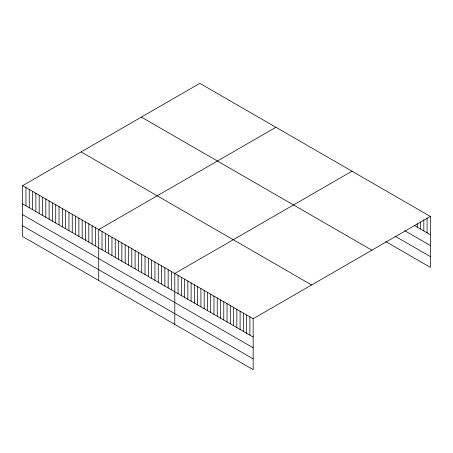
<?xml version="1.0" encoding="UTF-8"?>
<svg xmlns="http://www.w3.org/2000/svg" width="453" height="453" viewBox="0 0 453 453"><rect width="100%" height="100%" fill="white"/><g stroke="black" fill="none" stroke-linecap="round" stroke-linejoin="round"><path stroke-width="0.68" d="M22.65 185.651L253.159 318.736L253.159 369.648L22.65 236.562L22.65 185.651L199.841 83.352L430.35 216.438L430.35 267.349L385.718 241.579M275.905 127.27L98.72 229.569L98.72 280.481M351.975 171.189L174.79 273.487L174.79 324.399M253.159 318.736L430.35 216.438M414.019 225.288L430.35 234.711M404.767 230.713L430.35 245.481M394.971 236.155L430.35 256.579M141.364 117.112L371.879 250.198M81.121 151.897L311.636 284.977M22.65 203.929L253.159 337.009M22.65 214.694L253.159 347.779M22.65 225.792L253.159 358.878M427.083 218.069L427.083 232.825M423.821 219.699L423.821 230.939M420.554 222.027L420.554 229.054M417.287 223.657L417.287 227.174M249.897 316.851L249.897 335.124M246.63 314.965L246.63 333.238M243.363 313.08L243.363 331.353M240.101 311.194L240.101 329.473M236.834 309.308L236.834 327.587M233.567 307.423L233.567 325.701M230.305 305.543L230.305 323.816M227.038 303.657L227.038 321.93M223.771 301.772L223.771 320.045M220.503 299.886L220.503 318.159M217.242 298L217.242 316.273M213.975 296.115L213.975 314.388M210.707 294.229L210.707 312.502M207.446 292.344L207.446 310.616M204.178 290.458L204.178 308.731M200.911 288.572L200.911 306.845M197.65 286.687L197.65 304.96M194.382 284.801L194.382 303.074M191.115 282.915L191.115 301.188M187.848 281.03L187.848 299.303M184.586 279.144L184.586 297.417M181.319 277.259L181.319 295.532M178.052 275.373L178.052 293.646M171.483 271.579L171.483 289.852M168.171 269.671L168.171 287.944M164.864 267.763L164.864 286.036M161.557 265.849L161.557 284.127M158.25 263.94L158.25 282.213M154.943 262.032L154.943 280.305M151.636 260.124L151.636 278.397M148.329 258.216L148.329 276.489M145.022 256.302L145.022 274.575M141.715 254.393L141.715 272.666M138.408 252.485L138.408 270.758M135.102 250.577L135.102 268.85M131.795 248.663L131.795 266.942M128.488 246.755L128.488 265.028M125.175 244.846L125.175 263.119M121.868 242.938L121.868 261.211M118.561 241.03L118.561 259.303M115.255 239.116L115.255 257.395M111.948 237.208L111.948 255.481M108.641 235.3L108.641 253.572M105.334 233.391L105.334 251.664M102.027 231.483L102.027 249.756M95.413 227.661L95.413 245.934M92.106 225.753L92.106 244.025M88.799 223.844L88.799 242.117M85.487 221.93L85.487 240.209M82.18 220.022L82.18 238.295M78.873 218.114L78.873 236.387M75.566 216.206L75.566 234.478M72.259 214.297L72.259 232.57M68.952 212.383L68.952 230.662M65.645 210.475L65.645 228.748M62.338 208.567L62.338 226.84M59.032 206.659L59.032 224.931M55.725 204.75L55.725 223.023M52.418 202.836L52.418 221.109M49.111 200.928L49.111 219.201M45.804 199.02L45.804 217.293M42.491 197.112L42.491 215.385M39.185 195.198L39.185 213.476M35.878 193.289L35.878 211.562M32.571 191.381L32.571 209.654M29.264 189.473L29.264 207.746M25.957 187.565L25.957 205.838"/></g></svg>
